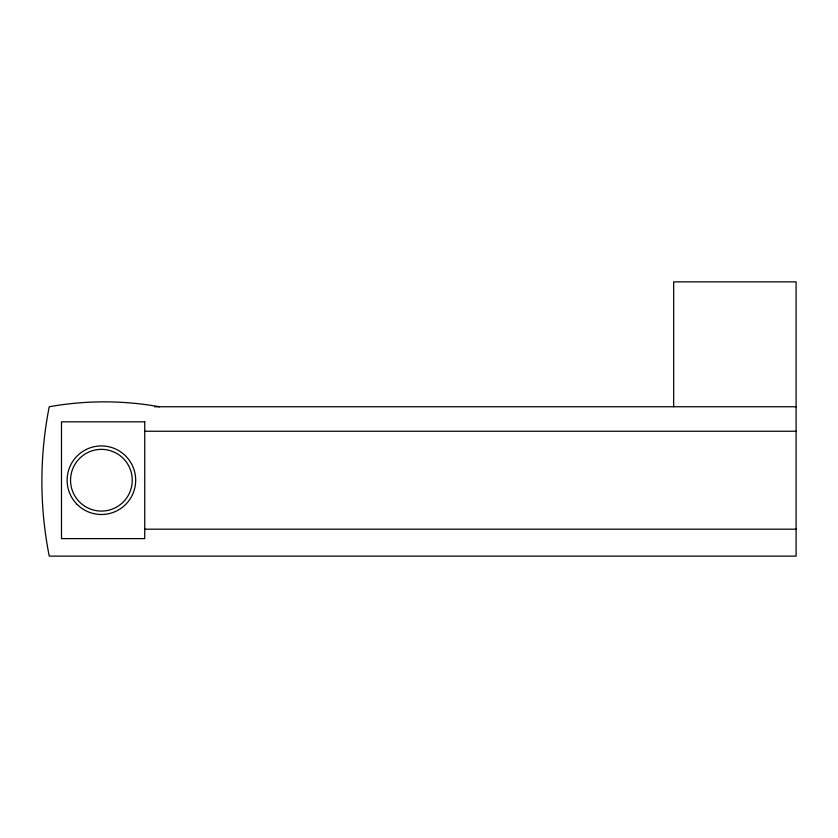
<?xml version="1.0" encoding="UTF-8"?>
<svg xmlns="http://www.w3.org/2000/svg" width="838" height="838" viewBox="0 0 838 838"><rect width="100%" height="100%" fill="white"/><g stroke="black" fill="none" stroke-linecap="round" stroke-linejoin="round"><path stroke-width="1.26" d="M154.538 406.755L796.1 406.755M144.744 431.245L796.1 431.245M144.744 529.187L796.1 529.187M673.668 406.755L673.668 281.872L796.1 281.872L796.1 556.128L49.243 556.128A383.322 383.322 0 0 1 49.243 406.755A312.365 312.365 0 0 1 159.44 406.755M144.744 421.818L61.488 421.818L61.488 538.614L144.744 538.614L144.744 421.818M77.232 504.528A34.285 34.285 0 0 0 134.541 488.994A34.285 34.285 0 0 0 92.431 447.125A34.285 34.285 0 0 0 77.232 504.528M85.267 506.519A30.849 30.849 0 0 0 132.247 481.043A30.849 30.849 0 0 0 86.702 453.096A30.849 30.849 0 0 0 85.267 506.519"/></g></svg>
